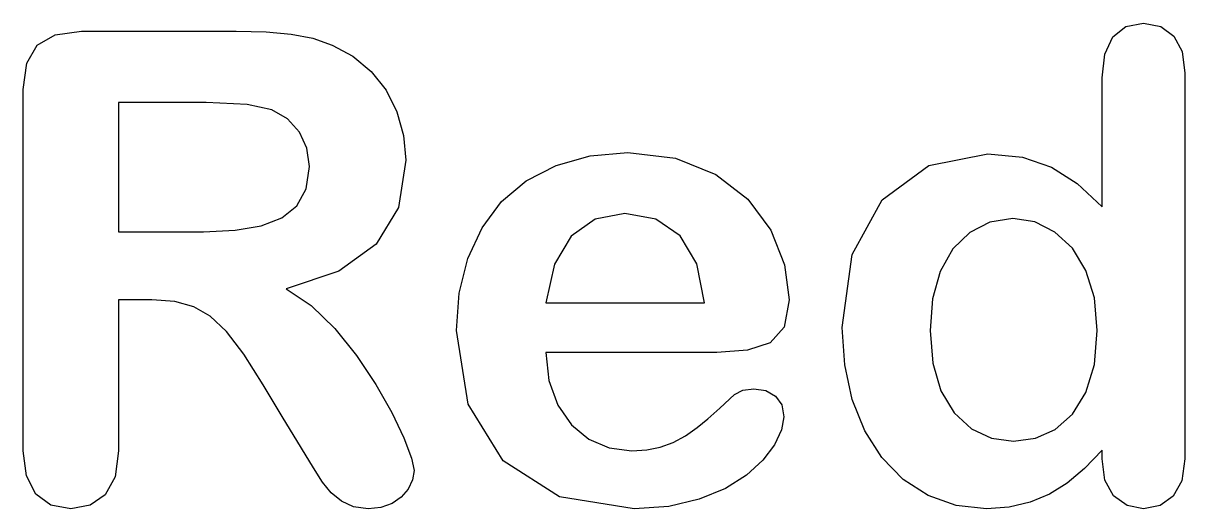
# Model space of a CAD drawing. Extents: x 0 to 16, y 0 to 6.7.
import ezdxf

# ---------------------------------------------------------------- set-up
doc = ezdxf.new("R2010")
doc.units = 0
doc.layers.add('Layer_1', color=7, linetype='CONTINUOUS')

msp = doc.modelspace()

# ---------------------------------------------------------------- linework, layer by layer
at = {"layer": 'Layer_1', "color": 7}
for points in [[(1.768297, 2.875139), (1.538992, 2.875139), (1.309686, 2.875139), (1.309686, 1.836649), (1.309686, 0.79816), (1.264485, 0.442075), (1.128889, 0.194028), (0.92053, 0.048506), (0.657047, 0), (0.379236, 0.050712), (0.171978, 0.202847), (0.042994, 0.453099), (0, 0.79816), (0, 3.285243), (0, 5.772326), (0.047402, 6.137226), (0.189617, 6.385278), (0.437665, 6.527486), (0.802569, 6.574896), (1.867515, 6.574896), (2.932464, 6.574896), (3.341463, 6.56497), (3.686528, 6.535209), (3.984179, 6.480083), (4.250972, 6.385279), (4.5376, 6.229831), (4.788958, 6.019272), (4.994007, 5.761299), (5.141736, 5.463647), (5.234336, 5.140631), (5.265208, 4.797779), (5.162677, 4.147342), (4.855103, 3.642432), (4.343572, 3.273115), (3.620381, 3.02948), (3.961028, 2.800173), (4.28625, 2.482675), (4.586108, 2.108949), (4.850694, 1.710973), (5.073382, 1.324019), (5.23875, 0.97455), (5.344578, 0.698942), (5.379861, 0.524758), (5.35892, 0.396876), (5.296086, 0.268994), (5.201274, 0.158751), (5.0756, 0.074966), (4.92346, 0.018742), (4.749281, 0), (4.546431, 0.026458), (4.378864, 0.105833), (4.238854, 0.221588), (4.118692, 0.366007), (3.99301, 0.562239), (3.82765, 0.833437), (3.565271, 1.27), (3.302892, 1.706563), (3.034998, 2.129894), (2.795775, 2.438576), (2.573079, 2.650241), (2.345984, 2.782535), (2.086909, 2.851986), (1.768308, 2.875139)], [(14.847533, 0.687917), (14.847533, 0.747448), (14.847533, 0.806979), (14.606098, 0.554522), (14.366875, 0.352778), (14.122132, 0.201745), (13.855347, 0.092604), (13.568714, 0.023151), (13.255625, 0), (12.838904, 0.0452), (12.453056, 0.180799), (12.111301, 0.404592), (11.818056, 0.705556), (11.581031, 1.07487), (11.40795, 1.503716), (11.305424, 1.981067), (11.27125, 2.495903), (11.409053, 3.500215), (11.822464, 4.255382), (12.460769, 4.728323), (13.273264, 4.885973), (13.752819, 4.840769), (14.150797, 4.705174), (14.503572, 4.480275), (14.847533, 4.158368), (14.847533, 5.046928), (14.847533, 5.935486), (14.883912, 6.260699), (14.993056, 6.495521), (15.17385, 6.63773), (15.416389, 6.685139), (15.657819, 6.641037), (15.835311, 6.50875), (15.947757, 6.294874), (15.985242, 5.997223), (15.985242, 3.34257), (15.985242, 0.687917), (15.945553, 0.386953), (15.826492, 0.171979), (15.644588, 0.042995), (15.416389, 0), (15.190388, 0.044098), (15.006283, 0.176389), (14.887219, 0.39467), (14.847533, 0.687917)], [(2.517961, 5.591528), (1.913828, 5.591528), (1.309697, 5.591528), (1.309697, 4.702969), (1.309697, 3.81441), (1.896189, 3.81441), (2.482683, 3.81441), (2.917038, 3.83425), (3.276433, 3.893784), (3.559756, 4.005126), (3.765914, 4.171596), (3.894895, 4.406411), (3.937892, 4.713992), (3.903715, 4.966445), (3.801192, 5.185832), (3.638028, 5.366627), (3.421956, 5.494513), (3.081302, 5.567269), (2.517961, 5.591526)], [(9.547047, 2.151944), (8.36965, 2.151944), (7.192256, 2.151944), (7.235249, 1.766092), (7.355417, 1.42875), (7.54393, 1.154244), (7.783158, 0.95691), (8.065381, 0.837847), (8.374061, 0.79816), (8.580213, 0.810287), (8.766528, 0.846667), (8.944017, 0.912812), (9.114894, 1.005417), (9.275846, 1.118967), (9.423575, 1.239132), (9.58563, 1.384652), (9.789583, 1.574271), (9.902026, 1.633801), (10.054167, 1.653647), (10.221733, 1.62829), (10.354028, 1.552223), (10.440012, 1.429852), (10.468681, 1.265591), (10.436705, 1.088099), (10.340797, 0.881945), (10.17984, 0.669176), (9.952742, 0.463022), (9.662801, 0.28112), (9.304514, 0.132293), (8.88669, 0.033074), (8.409339, 0.000001), (7.378565, 0.165366), (6.605764, 0.661459), (6.122899, 1.440877), (5.961944, 2.456216), (6.001631, 2.969947), (6.120694, 3.443994), (6.315823, 3.869529), (6.583714, 4.228924), (6.923264, 4.516656), (7.333367, 4.727223), (7.803001, 4.859511), (8.321144, 4.903612), (8.975987, 4.828643), (9.529408, 4.603751), (9.972585, 4.264199), (10.287881, 3.836459), (10.476394, 3.360207), (10.539236, 2.87514), (10.47419, 2.500312), (10.279061, 2.284237), (9.965967, 2.185017), (9.547047, 2.151945)], [(7.192256, 2.835452), (8.283662, 2.835452), (9.375069, 2.835452), (9.269233, 3.374538), (9.039931, 3.757084), (8.706993, 3.988592), (8.281458, 4.065765), (7.871353, 3.987489), (7.540625, 3.752674), (7.310216, 3.369026), (7.192256, 2.835452)], [(12.479514, 2.456216), (12.516996, 2.003115), (12.629444, 1.622778), (12.811345, 1.320711), (13.048367, 1.102431), (13.325077, 0.973446), (13.626042, 0.930452), (13.929208, 0.971242), (14.203714, 1.093611), (14.440735, 1.304175), (14.622639, 1.600729), (14.7417, 1.986579), (14.781389, 2.456216), (14.7417, 2.902698), (14.622639, 3.280834), (14.439632, 3.587307), (14.199306, 3.81), (13.921492, 3.948904), (13.617222, 3.995209), (13.304131, 3.947801), (13.026319, 3.805591), (12.794807, 3.578487), (12.620625, 3.267604), (12.514789, 2.890571), (12.479514, 2.456216)]]:
    msp.add_lwpolyline(points, dxfattribs=at)

doc.saveas('drawing.dxf')
